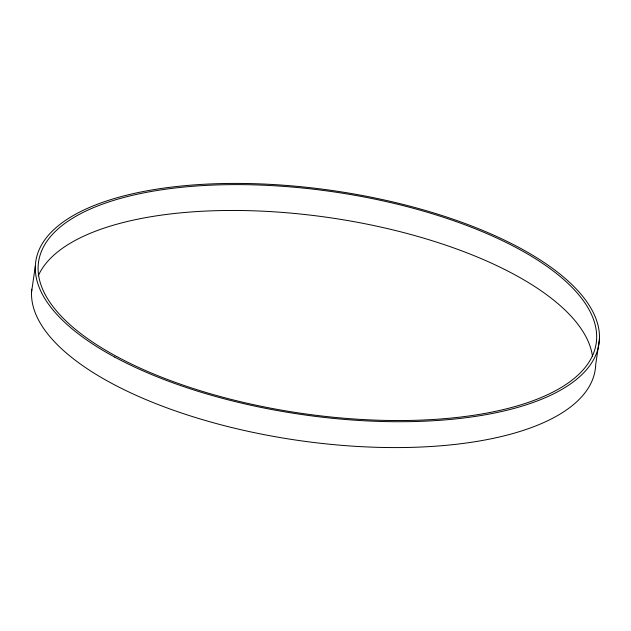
<?xml version="1.0" encoding="UTF-8"?>
<svg xmlns="http://www.w3.org/2000/svg" width="631" height="631" viewBox="0 0 631 631"><rect width="100%" height="100%" fill="white"/><g stroke="black" fill="none" stroke-linecap="round" stroke-linejoin="round"><path stroke-width="0.95" d="M31.55 292.058L35.32 266.211M599.45 338.942L595.68 364.789A284.613 113.036 8.3 0 1 305.562 441.432A284.613 113.036 8.3 0 1 31.755 289.219M38.27 275.81A281.765 111.9 8.3 0 1 329.066 217.592A281.765 111.9 8.3 0 1 592.438 356.097M114.747 357.099A284.613 113.036 8.3 0 0 588.676 367.068A284.613 113.036 8.3 0 0 248.74 183.558A284.613 113.036 8.3 0 0 114.747 357.099M116.774 356.554A281.765 111.9 8.3 0 0 585.962 366.43A281.765 111.9 8.3 0 0 249.426 184.749A281.765 111.9 8.3 0 0 116.774 356.554"/></g></svg>
